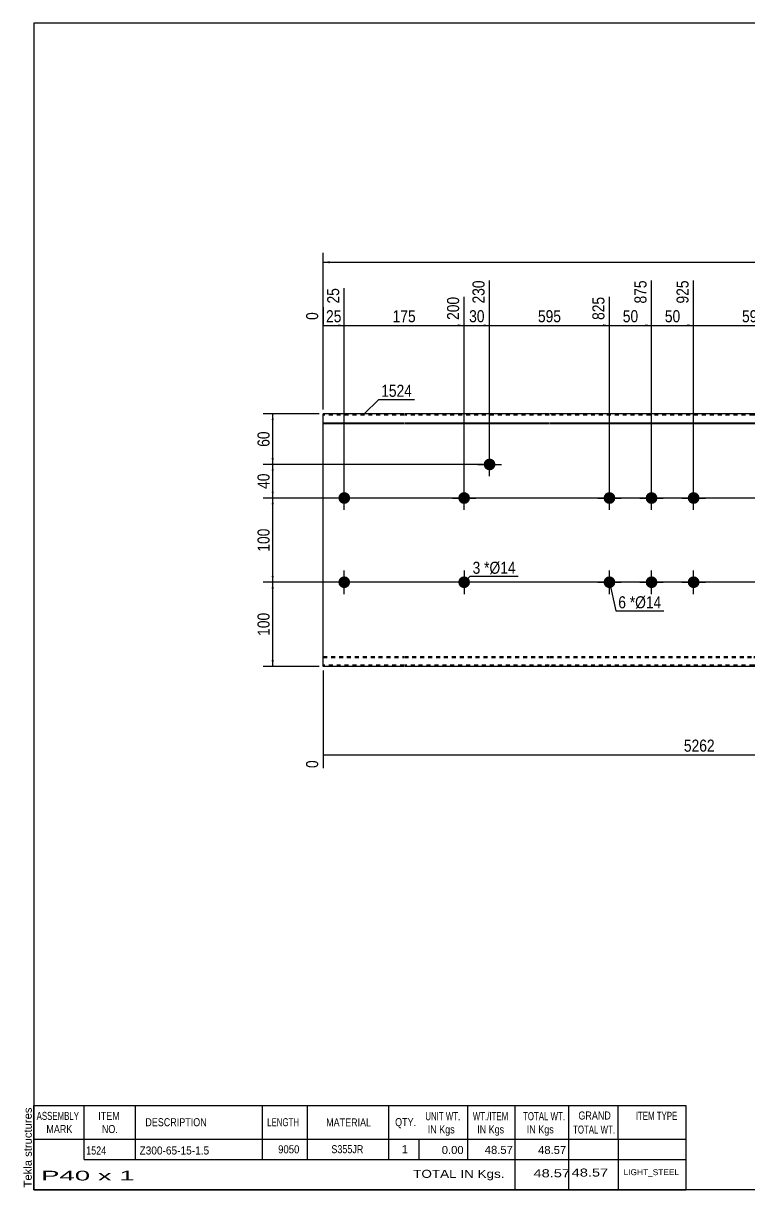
# Model space of a CAD drawing. Header units: millimetres. Extents: x -71 to 331, y -154 to 123.
# Drawn here: x -71.3 to 101.1, y -154.3 to 122.8 of the extents above; entities that cross this region are included whole.
import ezdxf

# ---------------------------------------------------------------- set-up
doc = ezdxf.new("R2010")
doc.units = ezdxf.units.MM
doc.linetypes.add('DXK_LINE_DOT1', pattern=[1.8814, 0.9407, -0.9407])
doc.styles.add('Arial', font='ARIAL.TTF', dxfattribs={"height": 0.2})
doc.styles.add('Arial Narrow', font='ARIALN.TTF', dxfattribs={"height": 0.2})

# ---------------------------------------------------------------- blocks, each defined once
blk = doc.blocks.new('Unknown-629092454-1930')
at = {"color": 5, "linetype": 'Continuous'}
for p, q in [((331.25, 122.75), (-68.75, 122.75)), ((-68.75, 122.75), (-68.75, -154.25)), ((331.25, -154.25), (331.25, 122.75)), ((-68.75, -154.25), (331.25, -154.25))]:
    blk.add_line(p, q, dxfattribs=at)
at = {"color": 174, "linetype": 'Continuous', "style": 'Arial'}
blk.add_text('Tekla structures', height=1.9102, rotation=90, dxfattribs=at).set_placement((-69.25, -153.75))
blk = doc.blocks.new('Part-629092454-1218 - 1203')
at = {"color": 2, "linetype": 'Continuous'}
for p, q in [((0, -30), (0, 30)), ((19.19, 30), (0, 30)), ((0, 27.88), (19.19, 27.88)), ((53.72, 30), (19.29, 30)), ((19.29, 27.88), (53.72, 27.88)), ((102.21, 30), (53.82, 30)), ((53.82, 27.88), (102.21, 27.88)), ((136.74, 30), (102.31, 30)), ((102.31, 27.88), (136.74, 27.88)), ((165.23, 30), (136.84, 30)), ((136.84, 27.88), (165.23, 27.88)), ((215.43, 30), (165.33, 30)), ((165.33, 27.88), (215.43, 27.88)), ((274.72, 30), (215.53, 30)), ((215.53, 27.88), (274.72, 27.88)), ((274.72, 30), (274.72, -30)), ((0, 27.67), (19.19, 27.67)), ((19.29, 27.67), (53.72, 27.67)), ((53.82, 27.67), (102.21, 27.67)), ((102.31, 27.67), (136.74, 27.67)), ((136.84, 27.67), (165.23, 27.67)), ((165.33, 27.67), (215.43, 27.67)), ((215.53, 27.67), (274.72, 27.67)), ((19.19, -30), (0, -30)), ((53.72, -30), (19.29, -30)), ((102.21, -30), (53.82, -30)), ((136.74, -30), (102.31, -30)), ((165.23, -30), (136.84, -30)), ((215.43, -30), (165.33, -30)), ((274.72, -30), (215.53, -30))]:
    blk.add_line(p, q, dxfattribs=at)
at = {"color": 7, "linetype": 'DXK_LINE_DOT1'}
for p, q in [((19.19, 29.7), (0, 29.7)), ((53.72, 29.7), (19.29, 29.7)), ((102.21, 29.7), (53.82, 29.7)), ((136.74, 29.7), (102.31, 29.7)), ((165.23, 29.7), (136.84, 29.7)), ((215.43, 29.7), (165.33, 29.7)), ((274.72, 29.7), (215.53, 29.7)), ((0, -27.67), (19.19, -27.67)), ((19.29, -27.67), (53.72, -27.67)), ((53.82, -27.67), (102.21, -27.67)), ((102.31, -27.67), (136.74, -27.67)), ((136.84, -27.67), (165.23, -27.67)), ((165.33, -27.67), (215.43, -27.67)), ((215.53, -27.67), (274.72, -27.67)), ((0, -27.88), (19.19, -27.88)), ((19.19, -29.7), (0, -29.7)), ((19.29, -27.88), (53.72, -27.88)), ((53.72, -29.7), (19.29, -29.7)), ((53.82, -27.88), (102.21, -27.88)), ((102.21, -29.7), (53.82, -29.7)), ((102.31, -27.88), (136.74, -27.88)), ((136.74, -29.7), (102.31, -29.7)), ((136.84, -27.88), (165.23, -27.88)), ((165.23, -29.7), (136.84, -29.7)), ((165.33, -27.88), (215.43, -27.88)), ((215.43, -29.7), (165.33, -29.7)), ((215.53, -27.88), (274.72, -27.88)), ((274.72, -29.7), (215.53, -29.7))]:
    blk.add_line(p, q, dxfattribs=at)
blk = doc.blocks.new('Bolt-629092454-1219 - 1203')
at = {"linetype": 'Continuous'}
for points in [[(66.62, 10, -1), (69.42, 10, -1)], [(76.62, 10, -1), (79.42, 10, -1)], [(86.62, 10, -1), (89.42, 10, -1)], [(66.62, -10, -1), (69.42, -10, -1)], [(76.62, -10, -1), (79.42, -10, -1)], [(86.62, -10, -1), (89.42, -10, -1)]]:
    blk.add_hatch(color=3, dxfattribs=at).paths.add_polyline_path(points)
at = {"color": 3, "linetype": 'Continuous'}
for p, q in [((68.02, 7.2), (68.02, 12.8)), ((78.02, 7.2), (78.02, 12.8)), ((88.02, 7.2), (88.02, 12.8)), ((65.22, 10), (70.82, 10)), ((75.22, 10), (80.82, 10)), ((85.22, 10), (90.82, 10)), ((68.02, -12.8), (68.02, -7.2)), ((78.02, -12.8), (78.02, -7.2)), ((88.02, -12.8), (88.02, -7.2)), ((65.22, -10), (70.82, -10)), ((75.22, -10), (80.82, -10)), ((85.22, -10), (90.82, -10))]:
    blk.add_line(p, q, dxfattribs=at)
blk = doc.blocks.new('Bolt-629092454-1220 - 1203')
at = {"linetype": 'Continuous'}
blk.add_hatch(color=3, dxfattribs=at).paths.add_polyline_path([(38.13, 17.97, -1), (40.93, 17.97, -1)])
at = {"color": 3, "linetype": 'Continuous'}
for p, q in [((39.53, 15.17), (39.53, 20.77)), ((36.73, 17.97), (42.33, 17.97))]:
    blk.add_line(p, q, dxfattribs=at)
blk = doc.blocks.new('Bolt-629092454-1221 - 1203')
at = {"linetype": 'Continuous'}
blk.add_hatch(color=3, dxfattribs=at).paths.add_polyline_path([(32.09, 10, -1), (34.89, 10, -1)])
at = {"color": 3, "linetype": 'Continuous'}
for p, q in [((33.49, 7.2), (33.49, 12.8)), ((30.69, 10), (36.29, 10))]:
    blk.add_line(p, q, dxfattribs=at)
blk = doc.blocks.new('Bolt-629092454-1222 - 1203')
at = {"linetype": 'Continuous'}
blk.add_hatch(color=3, dxfattribs=at).paths.add_polyline_path([(34.89, -10, -1), (32.09, -10, -1)])
at = {"color": 3, "linetype": 'Continuous'}
for p, q in [((33.49, -7.2), (33.49, -12.8)), ((36.29, -10), (30.69, -10))]:
    blk.add_line(p, q, dxfattribs=at)
blk = doc.blocks.new('Bolt-629092454-1226 - 1203')
at = {"linetype": 'Continuous'}
for points in [[(3.6, 10, -1), (6.4, 10, -1)], [(149.64, 10, -1), (152.44, 10, -1)]]:
    blk.add_hatch(color=3, dxfattribs=at).paths.add_polyline_path(points)
at = {"color": 3, "linetype": 'Continuous'}
for p, q in [((5, 7.2), (5, 12.8)), ((151.04, 7.2), (151.04, 12.8)), ((7.8, 10), (2.2, 10)), ((153.84, 10), (148.24, 10))]:
    blk.add_line(p, q, dxfattribs=at)
blk = doc.blocks.new('Bolt-629092454-1227 - 1203')
at = {"linetype": 'Continuous'}
for points in [[(3.6, -10, -1), (6.4, -10, -1)], [(149.64, -10, -1), (152.44, -10, -1)]]:
    blk.add_hatch(color=3, dxfattribs=at).paths.add_polyline_path(points)
at = {"color": 3, "linetype": 'Continuous'}
for p, q in [((5, -12.8), (5, -7.2)), ((151.04, -12.8), (151.04, -7.2)), ((7.8, -10), (2.2, -10)), ((153.84, -10), (148.24, -10))]:
    blk.add_line(p, q, dxfattribs=at)
blk = doc.blocks.new('StraightDimension-629092454-1348 - 1203')
at = {"linetype": 'Continuous'}
for points in [[(-12.25, 28.5), (-12, 30), (-11.75, 28.5)], [(-11.75, 19.47), (-12, 17.97), (-12.25, 19.47)]]:
    blk.add_hatch(color=7, dxfattribs=at).paths.add_polyline_path(points)
at = {"color": 7, "linetype": 'Continuous'}
for p, q in [((-1, 30), (-14.25, 30)), ((-12, 17.97), (-12, 30)), ((38.53, 17.97), (-14.25, 17.97))]:
    blk.add_line(p, q, dxfattribs=at)
at = {"color": 0}
blk.add_wipeout([(-12.15, 26.41), (-16.35, 26.41), (-16.35, 21.56), (-12.15, 21.56)], dxfattribs=at)
at = {"color": 3, "style": 'Arial Narrow'}
blk.add_text('60', height=2.863, rotation=90.0002, dxfattribs=at).set_placement((-12.75, 22.16))
blk = doc.blocks.new('StraightDimension-629092454-1350 - 1203')
at = {"linetype": 'Continuous'}
for points in [[(-12.25, 8.5), (-12, 10), (-11.75, 8.5)], [(-11.75, -8.5), (-12, -10), (-12.25, -8.5)]]:
    blk.add_hatch(color=7, dxfattribs=at).paths.add_polyline_path(points)
at = {"color": 7, "linetype": 'Continuous'}
for p, q in [((228.72, 10), (-14.25, 10)), ((-12, -10), (-12, 10)), ((228.72, -10), (-14.25, -10))]:
    blk.add_line(p, q, dxfattribs=at)
at = {"color": 0}
blk.add_wipeout([(-12.15, 3.34), (-16.35, 3.34), (-16.35, -3.34), (-12.15, -3.34)], dxfattribs=at)
at = {"color": 3, "style": 'Arial Narrow'}
blk.add_text('100', height=2.863, rotation=90.0002, dxfattribs=at).set_placement((-12.75, -2.74))
blk = doc.blocks.new('StraightDimension-629092454-1351 - 1203')
at = {"linetype": 'Continuous'}
for points in [[(-12.25, -11.5), (-12, -10), (-11.75, -11.5)], [(-11.75, -28.5), (-12, -30), (-12.25, -28.5)]]:
    blk.add_hatch(color=7, dxfattribs=at).paths.add_polyline_path(points)
at = {"color": 7, "linetype": 'Continuous'}
for p, q in [((228.72, -10), (-14.25, -10)), ((-12, -30), (-12, -10)), ((-1, -30), (-14.25, -30))]:
    blk.add_line(p, q, dxfattribs=at)
at = {"color": 0}
blk.add_wipeout([(-12.15, -16.66), (-16.35, -16.66), (-16.35, -23.34), (-12.15, -23.34)], dxfattribs=at)
at = {"color": 3, "style": 'Arial Narrow'}
blk.add_text('100', height=2.863, rotation=90.0002, dxfattribs=at).set_placement((-12.75, -22.74))
blk = doc.blocks.new('StraightDimension-629092454-1272 - 1203')
at = {"linetype": 'Continuous'}
blk.add_hatch(color=7, dxfattribs=at).paths.add_polyline_path([(3.5, 51.25), (5, 51), (3.5, 50.75)])
at = {"color": 7, "linetype": 'Continuous'}
for p, q in [((5, 11), (5, 59.86)), ((0, 31), (0, 54.13)), ((0, 51), (5, 51))]:
    blk.add_line(p, q, dxfattribs=at)
at = {"color": 0}
blk.add_wipeout([(4.93, 51.15), (4.93, 55.35), (0.07, 55.35), (0.07, 51.15)], dxfattribs=at)
at = {"color": 0, "linetype": 'Continuous'}
blk.add_wipeout([(4.4, 60.46), (0.2, 60.46), (0.2, 55.6), (4.4, 55.6)], dxfattribs=at)
at = {"color": 3, "linetype": 'Continuous', "style": 'Arial Narrow'}
blk.add_text('25', height=2.863, rotation=90.0002, dxfattribs=at).set_placement((3.8, 56.2))
at = {"color": 3, "style": 'Arial Narrow'}
blk.add_text('25', height=2.863, dxfattribs=at).set_placement((0.67, 51.75))
at = {"color": 0, "linetype": 'Continuous'}
blk.add_wipeout([(-0.6, 54.73), (-4.8, 54.73), (-4.8, 51.7), (-0.6, 51.7)], dxfattribs=at)
at = {"color": 3, "linetype": 'Continuous', "style": 'Arial Narrow'}
blk.add_text('0', height=2.86, rotation=90.0002, dxfattribs=at).set_placement((-1.2, 52.3))
blk = doc.blocks.new('StraightDimension-629092454-1266 - 1203')
at = {"linetype": 'Continuous'}
blk.add_hatch(color=7, dxfattribs=at).paths.add_polyline_path([(115.01, 51.25), (116.51, 51), (115.01, 50.75)])
at = {"color": 7, "linetype": 'Continuous'}
for p, q in [((88.02, 11), (88.02, 61.68)), ((116.51, 18.97), (116.51, 59.61)), ((88.02, 51), (116.51, 51))]:
    blk.add_line(p, q, dxfattribs=at)
at = {"color": 0, "linetype": 'Continuous'}
blk.add_wipeout([(115.91, 60.21), (111.71, 60.21), (111.71, 51.7), (115.91, 51.7)], dxfattribs=at)
at = {"color": 0}
blk.add_wipeout([(105.61, 51.15), (105.61, 55.35), (98.92, 55.35), (98.92, 51.15)], dxfattribs=at)
at = {"color": 3, "linetype": 'Continuous', "style": 'Arial Narrow'}
blk.add_text('1520', height=2.863, rotation=90.0002, dxfattribs=at).set_placement((115.31, 52.3))
at = {"color": 3, "style": 'Arial Narrow'}
blk.add_text('595', height=2.863, dxfattribs=at).set_placement((99.52, 51.75))
blk = doc.blocks.new('StraightDimension-629092454-1267 - 1203')
at = {"linetype": 'Continuous'}
blk.add_hatch(color=7, dxfattribs=at).paths.add_polyline_path([(86.52, 51.25), (88.02, 51), (86.52, 50.75)])
at = {"color": 7, "linetype": 'Continuous'}
for p, q in [((78.02, 11), (78.02, 61.68)), ((88.02, 11), (88.02, 61.68)), ((78.02, 51), (88.02, 51))]:
    blk.add_line(p, q, dxfattribs=at)
at = {"color": 0}
blk.add_wipeout([(85.45, 51.15), (85.45, 55.35), (80.59, 55.35), (80.59, 51.15)], dxfattribs=at)
at = {"color": 0, "linetype": 'Continuous'}
blk.add_wipeout([(87.42, 62.28), (83.22, 62.28), (83.22, 55.6), (87.42, 55.6)], dxfattribs=at)
at = {"color": 3, "linetype": 'Continuous', "style": 'Arial Narrow'}
blk.add_text('925', height=2.863, rotation=90.0002, dxfattribs=at).set_placement((86.82, 56.2))
at = {"color": 3, "style": 'Arial Narrow'}
blk.add_text('50', height=2.863, dxfattribs=at).set_placement((81.19, 51.75))
blk = doc.blocks.new('StraightDimension-629092454-1268 - 1203')
at = {"linetype": 'Continuous'}
blk.add_hatch(color=7, dxfattribs=at).paths.add_polyline_path([(76.52, 51.25), (78.02, 51), (76.52, 50.75)])
at = {"color": 7, "linetype": 'Continuous'}
for p, q in [((78.02, 11), (78.02, 61.68)), ((68.02, 11), (68.02, 57.78)), ((68.02, 51), (78.02, 51))]:
    blk.add_line(p, q, dxfattribs=at)
at = {"color": 0}
blk.add_wipeout([(75.45, 51.15), (75.45, 55.35), (70.59, 55.35), (70.59, 51.15)], dxfattribs=at)
at = {"color": 0, "linetype": 'Continuous'}
blk.add_wipeout([(77.42, 62.28), (73.22, 62.28), (73.22, 55.6), (77.42, 55.6)], dxfattribs=at)
at = {"color": 3, "linetype": 'Continuous', "style": 'Arial Narrow'}
blk.add_text('875', height=2.863, rotation=90.0002, dxfattribs=at).set_placement((76.82, 56.2))
at = {"color": 3, "style": 'Arial Narrow'}
blk.add_text('50', height=2.863, dxfattribs=at).set_placement((71.19, 51.75))
blk = doc.blocks.new('StraightDimension-629092454-1269 - 1203')
at = {"linetype": 'Continuous'}
blk.add_hatch(color=7, dxfattribs=at).paths.add_polyline_path([(66.52, 51.25), (68.02, 51), (66.52, 50.75)])
at = {"color": 7, "linetype": 'Continuous'}
for p, q in [((39.53, 18.97), (39.53, 61.68)), ((68.02, 11), (68.02, 57.78)), ((39.53, 51), (68.02, 51))]:
    blk.add_line(p, q, dxfattribs=at)
at = {"color": 0, "linetype": 'Continuous'}
blk.add_wipeout([(67.42, 58.38), (63.22, 58.38), (63.22, 51.7), (67.42, 51.7)], dxfattribs=at)
at = {"color": 0}
blk.add_wipeout([(57.12, 51.15), (57.12, 55.35), (50.43, 55.35), (50.43, 51.15)], dxfattribs=at)
at = {"color": 3, "linetype": 'Continuous', "style": 'Arial Narrow'}
blk.add_text('825', height=2.863, rotation=90.0002, dxfattribs=at).set_placement((66.82, 52.3))
at = {"color": 3, "style": 'Arial Narrow'}
blk.add_text('595', height=2.863, dxfattribs=at).set_placement((51.03, 51.75))
blk = doc.blocks.new('StraightDimension-629092454-1270 - 1203')
at = {"linetype": 'Continuous'}
blk.add_hatch(color=7, dxfattribs=at).paths.add_polyline_path([(38.03, 51.25), (39.53, 51), (38.03, 50.75)])
at = {"color": 7, "linetype": 'Continuous'}
for p, q in [((39.53, 18.97), (39.53, 61.68)), ((33.49, 11), (33.49, 57.78)), ((33.49, 51), (39.53, 51))]:
    blk.add_line(p, q, dxfattribs=at)
at = {"color": 0}
blk.add_wipeout([(38.94, 51.15), (38.94, 55.35), (34.08, 55.35), (34.08, 51.15)], dxfattribs=at)
at = {"color": 0, "linetype": 'Continuous'}
blk.add_wipeout([(38.93, 62.28), (34.73, 62.28), (34.73, 55.6), (38.93, 55.6)], dxfattribs=at)
at = {"color": 3, "linetype": 'Continuous', "style": 'Arial Narrow'}
blk.add_text('230', height=2.863, rotation=90.0002, dxfattribs=at).set_placement((38.33, 56.2))
at = {"color": 3, "style": 'Arial Narrow'}
blk.add_text('30', height=2.863, dxfattribs=at).set_placement((34.68, 51.75))
blk = doc.blocks.new('StraightDimension-629092454-1384 - 1203')
at = {"linetype": 'Continuous'}
for points in [[(1.5, 65.75), (0, 66), (1.5, 66.25)], [(273.22, 66.25), (274.72, 66), (273.22, 65.75)]]:
    blk.add_hatch(color=7, dxfattribs=at).paths.add_polyline_path(points)
at = {"color": 7, "linetype": 'Continuous'}
for p, q in [((0, 31), (0, 68.25)), ((274.72, 31), (274.72, 68.25)), ((0, 66), (274.72, 66))]:
    blk.add_line(p, q, dxfattribs=at)
at = {"color": 0}
blk.add_wipeout([(141.62, 66.15), (141.62, 70.35), (133.1, 70.35), (133.1, 66.15)], dxfattribs=at)
at = {"color": 3, "style": 'Arial Narrow'}
blk.add_text('9050', height=2.863, dxfattribs=at).set_placement((133.7, 66.75))
blk = doc.blocks.new('StraightDimension-629092454-1271 - 1203')
at = {"linetype": 'Continuous'}
blk.add_hatch(color=7, dxfattribs=at).paths.add_polyline_path([(31.99, 51.25), (33.49, 51), (31.99, 50.75)])
at = {"color": 7, "linetype": 'Continuous'}
for p, q in [((5, 11), (5, 59.86)), ((33.49, 11), (33.49, 57.78)), ((5, 51), (33.49, 51))]:
    blk.add_line(p, q, dxfattribs=at)
at = {"color": 0, "linetype": 'Continuous'}
blk.add_wipeout([(32.89, 58.38), (28.69, 58.38), (28.69, 51.7), (32.89, 51.7)], dxfattribs=at)
at = {"color": 0}
blk.add_wipeout([(22.59, 51.15), (22.59, 55.35), (15.9, 55.35), (15.9, 51.15)], dxfattribs=at)
at = {"color": 3, "linetype": 'Continuous', "style": 'Arial Narrow'}
blk.add_text('200', height=2.863, rotation=90.0002, dxfattribs=at).set_placement((32.29, 52.3))
at = {"color": 3, "style": 'Arial Narrow'}
blk.add_text('175', height=2.863, dxfattribs=at).set_placement((16.5, 51.75))
blk = doc.blocks.new('StraightDimension-629092454-1317 - 1203')
at = {"linetype": 'Continuous'}
blk.add_hatch(color=7, dxfattribs=at).paths.add_polyline_path([(177.23, -50.75), (178.73, -51), (177.23, -51.25)])
at = {"color": 7, "linetype": 'Continuous'}
for p, q in [((178.73, -11), (178.73, -59.61)), ((0, -31), (0, -54.13)), ((0, -51), (178.73, -51))]:
    blk.add_line(p, q, dxfattribs=at)
at = {"color": 0}
blk.add_wipeout([(93.62, -50.85), (93.62, -46.65), (85.11, -46.65), (85.11, -50.85)], dxfattribs=at)
at = {"color": 0, "linetype": 'Continuous'}
for points in [[(-0.6, -51.7), (-4.8, -51.7), (-4.8, -54.73), (-0.6, -54.73)], [(178.13, -51.7), (173.93, -51.7), (173.93, -60.21), (178.13, -60.21)]]:
    blk.add_wipeout(points, dxfattribs=at)
at = {"color": 3, "style": 'Arial Narrow'}
blk.add_text('5262', height=2.863, dxfattribs=at).set_placement((85.71, -50.25))
at = {"color": 3, "linetype": 'Continuous', "style": 'Arial Narrow'}
for s, height, p in [('0', 2.86, (-1.2, -54.13)), ('5262', 2.863, (177.53, -59.61))]:
    blk.add_text(s, height=height, rotation=90.0002, dxfattribs=at).set_placement(p)
blk = doc.blocks.new('StraightDimension-629092454-1349 - 1203')
at = {"linetype": 'Continuous'}
for points in [[(-12.25, 16.47), (-12, 17.97), (-11.75, 16.47)], [(-11.75, 11.5), (-12, 10), (-12.25, 11.5)]]:
    blk.add_hatch(color=7, dxfattribs=at).paths.add_polyline_path(points)
at = {"color": 7, "linetype": 'Continuous'}
for p, q in [((38.53, 17.97), (-14.25, 17.97)), ((-12, 10), (-12, 17.97)), ((228.72, 10), (-14.25, 10))]:
    blk.add_line(p, q, dxfattribs=at)
at = {"color": 0}
blk.add_wipeout([(-12.15, 16.41), (-16.35, 16.41), (-16.35, 11.56), (-12.15, 11.56)], dxfattribs=at)
at = {"color": 3, "style": 'Arial Narrow'}
blk.add_text('40', height=2.863, rotation=90.0002, dxfattribs=at).set_placement((-12.75, 12.16))
blk = doc.blocks.new('CBS_BOM-629092454-1961')
at = {"color": 7, "linetype": 'Continuous'}
for p, q in [((-68.78, -142.28), (-68.78, -134.28)), ((-68.78, -134.28), (86.14, -134.28)), ((-56.78, -142.28), (-56.78, -134.28)), ((-44.59, -142.28), (-44.59, -134.28)), ((-14.43, -142.28), (-14.43, -134.28)), ((-3.75, -142.28), (-3.75, -134.28)), ((15.57, -142.28), (15.57, -134.28)), ((34.37, -142.28), (34.37, -134.28)), ((45.58, -142.28), (45.58, -134.28)), ((58.37, -142.28), (58.37, -134.28)), ((70.12, -142.28), (70.12, -134.28)), ((86.14, -134.29), (86.14, -142.27)), ((-68.78, -142.28), (86.14, -142.28)), ((-68.78, -147.08), (-68.78, -142.28)), ((-56.78, -147.08), (-56.78, -142.28)), ((-44.59, -147.08), (-44.59, -142.28)), ((-14.43, -147.08), (-14.43, -142.28)), ((-3.75, -147.08), (-3.75, -142.28)), ((15.57, -147.08), (15.57, -142.28)), ((22.83, -147.08), (22.83, -142.28)), ((34.37, -147.08), (34.37, -142.28)), ((45.58, -147.08), (45.58, -142.28)), ((58.37, -147.08), (58.37, -142.28)), ((70.14, -147.08), (70.14, -142.28)), ((86.14, -142.28), (86.14, -147.08)), ((-68.78, -154.28), (-68.78, -147.1)), ((-56.78, -147.08), (86.14, -147.08)), ((45.58, -154.28), (45.58, -147.1)), ((58.37, -154.28), (58.37, -147.1)), ((70.18, -154.28), (70.18, -147.1)), ((86.14, -147.08), (86.14, -154.28)), ((-68.78, -154.28), (86.14, -154.28))]:
    blk.add_line(p, q, dxfattribs=at)
at = {"color": 3, "linetype": 'Continuous', "style": 'Arial'}
for s, height, width, p in [('GRAND', 1.91, 0.8, (60.64, -137.62)), ('ASSEMBLY', 1.91, 0.7, (-68.1, -137.71)), ('ITEM', 1.91, 0.8, (-53.45, -137.71)), ('DESCRIPTION', 1.9102, 0.8, (-42.27, -139.21)), ('LENGTH', 1.91, 0.7, (-13.32, -139.21)), ('MATERIAL', 1.91, 0.8, (0.7, -139.26)), ('QTY.', 1.91, 0.8, (17.09, -139.18)), ('UNIT WT.', 1.91, 0.7, (24.26, -137.78)), ('WT./ITEM', 1.91, 0.7, (35.55, -137.78)), ('TOTAL WT.', 1.91, 0.7, (47.49, -137.78)), ('ITEM TYPE', 1.91, 0.7, (74.28, -137.7)), ('MARK', 1.91, 0.8, (-65.78, -140.84)), ('NO.', 1.91, 0.8, (-52.6, -140.84)), ('IN Kgs', 1.91, 0.8, (24.84, -140.92)), ('IN Kgs', 1.91, 0.8, (36.59, -140.92)), ('IN Kgs', 1.91, 0.8, (48.38, -140.92)), ('TOTAL WT.', 1.91, 0.7, (59.38, -140.96))]:
    blk.add_text(s, height=height, dxfattribs=dict(at, width=width)).set_placement(p)
at = {"color": 7, "linetype": 'Continuous', "style": 'Arial'}
for s, height, width, p in [('1524', 1.91, 0.8, (-56.32, -145.93)), ('Z300-65-15-1.5', 1.9102, 0.9, (-43.65, -145.93)), ('9050', 1.91, 0.85, (-10.71, -145.65)), ('S355JR', 1.91, 0.8, (1.94, -145.62))]:
    blk.add_text(s, height=height, dxfattribs=dict(at, width=width)).set_placement(p)
for s, p in [('1', (18.66, -145.62)), ('0.00', (28.17, -145.81)), ('48.57', (38.39, -145.78)), ('48.57', (51.06, -145.81))]:
    blk.add_text(s, height=1.91, dxfattribs=at).set_placement(p)
at = {"color": 6, "linetype": 'Continuous', "style": 'Arial'}
for s, height, width, p in [('TOTAL IN Kgs.', 1.9102, 1.2, (21.38, -151.48)), ('48.57', 1.91, 1.3, (49.97, -151.33)), ('48.57', 1.91, 1.3, (59.04, -151.17)), ('P40 x 1', 2.292, 2.05, (-67.06, -152.09))]:
    blk.add_text(s, height=height, dxfattribs=dict(at, width=width)).set_placement(p)
blk.add_text('LIGHT_STEEL', height=1.4135, dxfattribs=at).set_placement((71.39, -150.83))
blk = doc.blocks.new('Mark-629092454-1387 - 1203')
at = {"color": 0}
blk.add_wipeout([(21.09, 34.04), (21.09, 37.04), (13.78, 37.04), (13.78, 34.04)], dxfattribs=at)
blk.add_wipeout([(21.09, 34.04), (21.09, 37.04), (13.78, 37.04), (13.78, 34.04)], dxfattribs=at)
at = {"color": 7, "linetype": 'Continuous'}
for p, q in [((9.65, 29.9), (13.18, 33.44)), ((13.18, 33.44), (21.69, 33.44))]:
    blk.add_line(p, q, dxfattribs=at)
at = {"color": 3, "style": 'Arial Narrow'}
blk.add_text('1524', height=2.863, dxfattribs=at).set_placement((13.78, 34.04))
blk = doc.blocks.new('MarkSet-629092454-1399 - 1203')
at = {"color": 0}
blk.add_wipeout([(37.33, -7.99), (37.33, -4.99), (35.5, -4.99), (35.5, -7.99)], dxfattribs=at)
blk.add_wipeout([(37.33, -7.99), (37.33, -4.99), (35.5, -4.99), (35.5, -7.99)], dxfattribs=at)
at = {"color": 7, "linetype": 'Continuous'}
blk.add_line((33.49, -10), (34.9, -8.59), dxfattribs=at)
at = {"color": 0}
blk.add_wipeout([(39.51, -7.99), (39.51, -4.99), (38.23, -4.99), (38.23, -7.99)], dxfattribs=at)
blk.add_wipeout([(39.51, -7.99), (39.51, -4.99), (38.23, -4.99), (38.23, -7.99)], dxfattribs=at)
at = {"color": 3, "style": 'Arial Narrow'}
blk.add_text('3', height=2.86, dxfattribs=at).set_placement((35.5, -7.99))
at = {"color": 0}
blk.add_wipeout([(45.72, -7.99), (45.72, -4.99), (39.51, -4.99), (39.51, -7.99)], dxfattribs=at)
blk.add_wipeout([(45.72, -7.99), (45.72, -4.99), (39.51, -4.99), (39.51, -7.99)], dxfattribs=at)
at = {"color": 7, "linetype": 'Continuous'}
blk.add_line((34.9, -8.59), (46.32, -8.59), dxfattribs=at)
at = {"color": 3, "style": 'Arial Narrow'}
for s, height, p in [('*', 2.86, (38.23, -7.99)), ('Ø14', 2.863, (39.51, -7.99))]:
    blk.add_text(s, height=height, dxfattribs=at).set_placement(p)
blk = doc.blocks.new('Mark-629092454-1415 - 1203')
at = {"color": 0}
blk.add_wipeout([(71.95, -16.2), (71.95, -13.2), (70.12, -13.2), (70.12, -16.2)], dxfattribs=at)
blk.add_wipeout([(71.95, -16.2), (71.95, -13.2), (70.12, -13.2), (70.12, -16.2)], dxfattribs=at)
at = {"color": 7, "linetype": 'Continuous'}
blk.add_line((68.02, -10), (69.52, -16.8), dxfattribs=at)
at = {"color": 0}
blk.add_wipeout([(74.12, -16.2), (74.12, -13.2), (72.85, -13.2), (72.85, -16.2)], dxfattribs=at)
blk.add_wipeout([(74.12, -16.2), (74.12, -13.2), (72.85, -13.2), (72.85, -16.2)], dxfattribs=at)
at = {"color": 3, "style": 'Arial Narrow'}
blk.add_text('6', height=2.86, dxfattribs=at).set_placement((70.12, -16.2))
at = {"color": 0}
blk.add_wipeout([(80.34, -16.2), (80.34, -13.2), (74.12, -13.2), (74.12, -16.2)], dxfattribs=at)
blk.add_wipeout([(80.34, -16.2), (80.34, -13.2), (74.12, -13.2), (74.12, -16.2)], dxfattribs=at)
at = {"color": 7, "linetype": 'Continuous'}
blk.add_line((69.52, -16.8), (80.94, -16.8), dxfattribs=at)
at = {"color": 3, "style": 'Arial Narrow'}
for s, height, p in [('*', 2.86, (72.85, -16.2)), ('Ø14', 2.863, (74.12, -16.2))]:
    blk.add_text(s, height=height, dxfattribs=at).set_placement(p)

msp = doc.modelspace()

# ---------------------------------------------------------------- block references
for name in ['Unknown-629092454-1930', 'Part-629092454-1218 - 1203', 'Bolt-629092454-1220 - 1203', 'Bolt-629092454-1226 - 1203', 'Bolt-629092454-1221 - 1203', 'Bolt-629092454-1219 - 1203', 'Bolt-629092454-1227 - 1203', 'Bolt-629092454-1222 - 1203', 'CBS_BOM-629092454-1961']:
    msp.add_blockref(name, (0, 0))

# ---------------------------------------------------------------- next in the draw order: block references
for name in ['StraightDimension-629092454-1348 - 1203', 'StraightDimension-629092454-1350 - 1203']:
    msp.add_blockref(name, (0, 0))

# ---------------------------------------------------------------- next in the draw order: block references
for name in ['StraightDimension-629092454-1266 - 1203', 'StraightDimension-629092454-1272 - 1203', 'StraightDimension-629092454-1351 - 1203']:
    msp.add_blockref(name, (0, 0))

# ---------------------------------------------------------------- next in the draw order: block references
for name in ['StraightDimension-629092454-1267 - 1203', 'StraightDimension-629092454-1317 - 1203']:
    msp.add_blockref(name, (0, 0))

# ---------------------------------------------------------------- next in the draw order: block references
for name in ['StraightDimension-629092454-1268 - 1203', 'MarkSet-629092454-1399 - 1203', 'Mark-629092454-1415 - 1203']:
    msp.add_blockref(name, (0, 0))

# ---------------------------------------------------------------- next in the draw order: block references
msp.add_blockref('StraightDimension-629092454-1269 - 1203', (0, 0))

# ---------------------------------------------------------------- next in the draw order: block references
msp.add_blockref('StraightDimension-629092454-1270 - 1203', (0, 0))

# ---------------------------------------------------------------- next in the draw order: block references
msp.add_blockref('StraightDimension-629092454-1384 - 1203', (0, 0))

# ---------------------------------------------------------------- next in the draw order: block references
msp.add_blockref('StraightDimension-629092454-1271 - 1203', (0, 0))

# ---------------------------------------------------------------- next in the draw order: block references
for name in ['Mark-629092454-1387 - 1203', 'StraightDimension-629092454-1349 - 1203']:
    msp.add_blockref(name, (0, 0))

doc.saveas('drawing.dxf')
